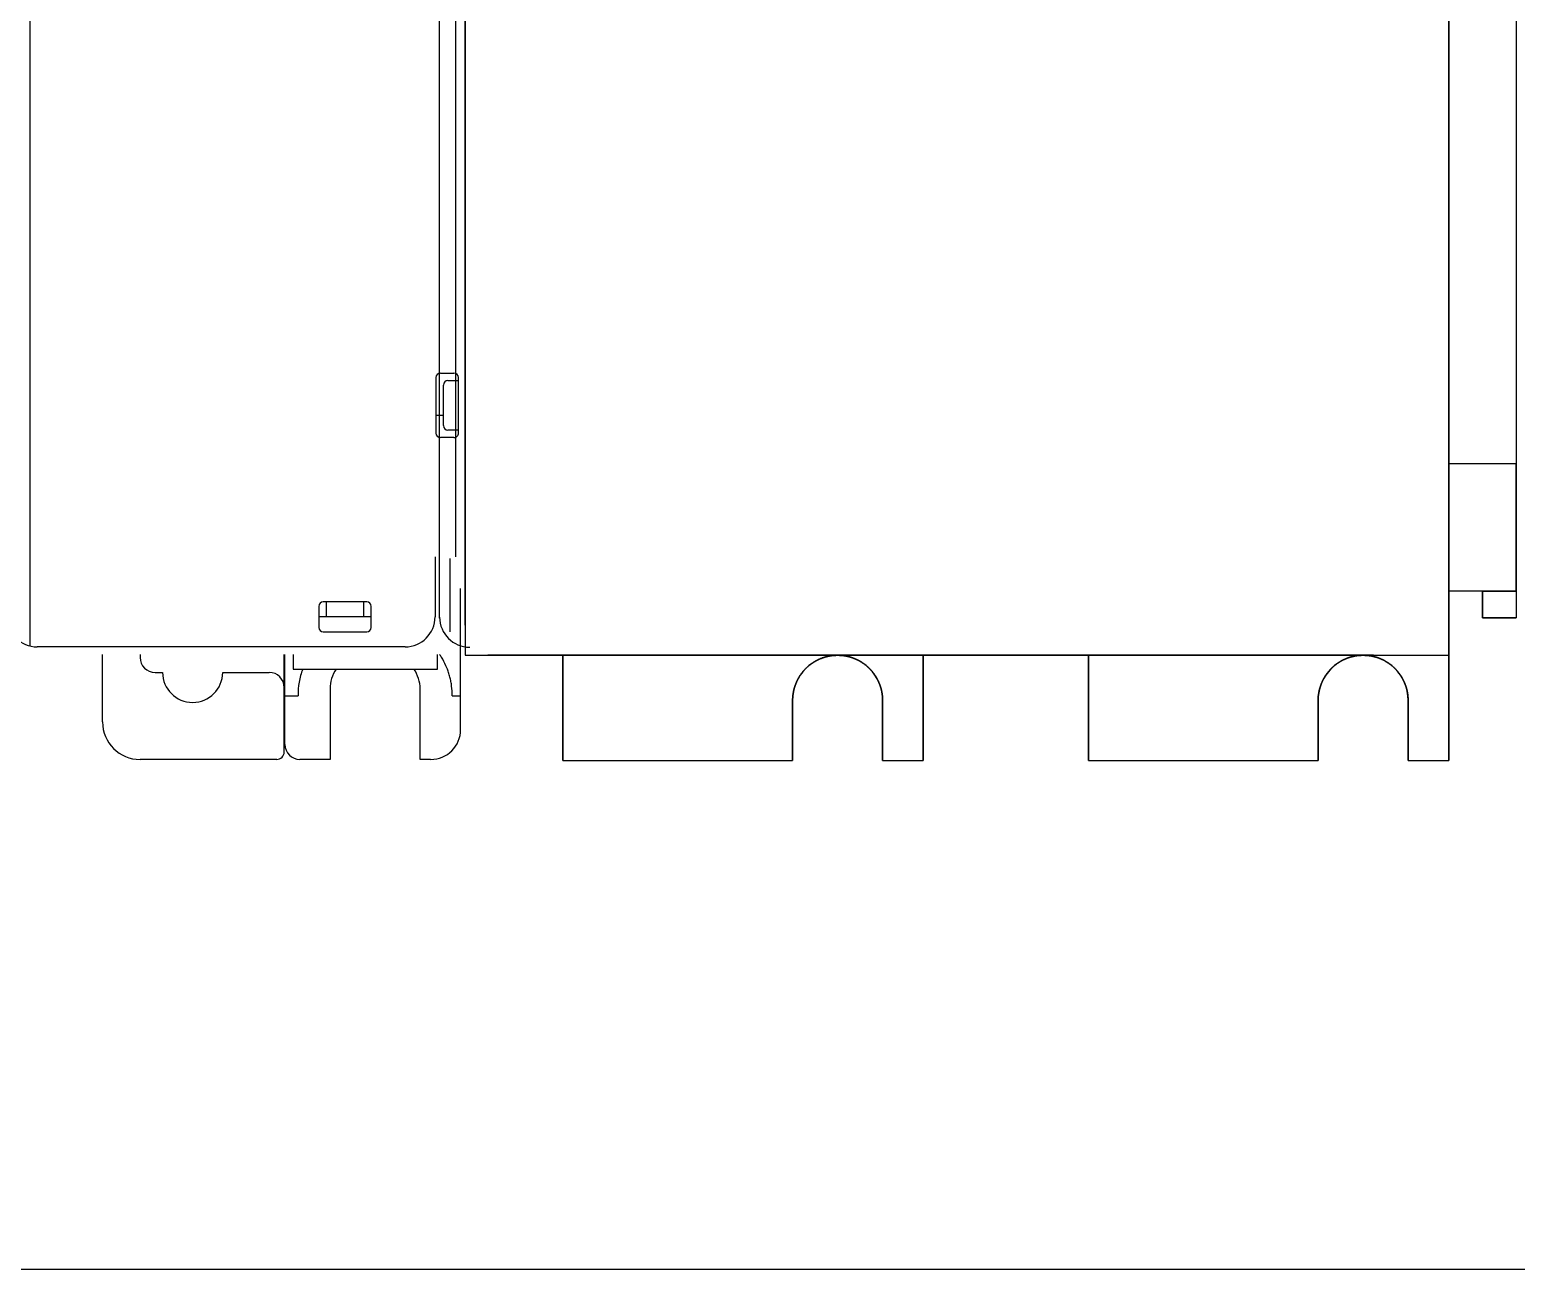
# Model space of a CAD drawing. Header units: inches. Extents: x -38 to 199, y -310 to 64.
# Drawn here: x 96.48 to 100.378, y 52.115 to 55.366 of the extents above; entities that cross this region are included whole.
import ezdxf

# ---------------------------------------------------------------- set-up
doc = ezdxf.new("R2010")
doc.units = ezdxf.units.IN
doc.header["$MEASUREMENT"] = 0
doc.layers.add('PLC', color=7, linetype='Continuous')

# ---------------------------------------------------------------- blocks, each defined once
blk = doc.blocks.new('24VPS')
at = {"layer": 'PLC', "color": 7, "linetype": 'Continuous'}
for p, q in [((176.8111, -64.6716), (176.8111, -69.3173)), ((176.8111, -64.6716), (176.8111, -69.3173)), ((179.3899, -69.3173), (179.3899, -64.6716)), ((179.3899, -69.3173), (179.3899, -64.6716)), ((176.8111, -69.2222), (176.8111, -64.7667)), ((179.567, -64.77), (179.567, -69.2188)), ((179.3899, -65.4295), (179.3899, -68.8153)), ((179.3899, -65.4295), (179.3899, -68.8153)), ((176.8111, -67.7425), (176.8111, -66.3645)), ((176.8111, -69.2385), (176.8111, -67.7425)), ((179.567, -67.7523), (179.567, -69.2188)), ((179.567, -68.8153), (179.3899, -68.8153)), ((179.567, -68.8153), (179.3899, -68.8153)), ((179.3899, -68.8153), (179.3899, -69.1492)), ((179.567, -68.8153), (179.3899, -68.8153)), ((179.567, -68.8153), (179.3899, -68.8153)), ((179.3899, -68.8153), (179.3899, -69.1492)), ((179.567, -69.1492), (179.567, -68.8153)), ((179.567, -69.1492), (179.567, -68.8153)), ((179.4785, -69.1492), (179.3899, -69.1492)), ((179.4785, -69.1492), (179.3899, -69.1492)), ((179.4785, -69.1492), (179.3899, -69.1492)), ((179.3899, -69.1492), (179.3899, -69.5929)), ((179.4785, -69.1492), (179.4785, -69.1499)), ((179.567, -69.1492), (179.4785, -69.1492)), ((179.567, -69.1492), (179.4785, -69.1492)), ((179.4785, -69.2188), (179.4785, -69.1492)), ((179.4785, -69.1492), (179.4785, -69.1499)), ((179.4785, -69.1499), (179.4785, -69.2188)), ((179.567, -69.1499), (179.4785, -69.1499)), ((179.567, -69.1499), (179.4785, -69.1499)), ((179.4785, -69.1499), (179.4785, -69.2188)), ((179.4785, -69.2188), (179.567, -69.2188)), ((179.4785, -69.2188), (179.567, -69.2188)), ((179.567, -69.2188), (179.4785, -69.2188)), ((176.8111, -69.2385), (176.8111, -69.3173)), ((176.8111, -69.2385), (176.8111, -69.3173)), ((176.8111, -69.3173), (179.3899, -69.3173)), ((176.8111, -69.3173), (179.3899, -69.3173)), ((179.193, -69.3173), (176.8702, -69.3173)), ((176.8702, -69.3173), (179.193, -69.3173)), ((177.067, -69.3173), (177.7875, -69.3173)), ((177.067, -69.5929), (177.067, -69.3173)), ((177.067, -69.3173), (177.7875, -69.3173)), ((177.067, -69.5929), (177.067, -69.3173)), ((177.067, -69.3173), (177.067, -69.5929)), ((177.7875, -69.3173), (178.0119, -69.3173)), ((177.7875, -69.3173), (178.0119, -69.3173)), ((178.0119, -69.3173), (178.0119, -69.5929)), ((178.0119, -69.5929), (178.0119, -69.3173)), ((178.445, -69.3173), (178.0119, -69.3173)), ((178.0119, -69.5929), (178.0119, -69.3173)), ((178.445, -69.3173), (179.1655, -69.3173)), ((178.445, -69.3173), (178.445, -69.5929)), ((178.445, -69.5929), (178.445, -69.3173)), ((178.445, -69.3173), (178.445, -69.5929)), ((178.445, -69.3173), (179.1655, -69.3173)), ((179.1655, -69.3173), (179.3899, -69.3173)), ((179.1655, -69.3173), (179.3899, -69.3173)), ((179.3899, -69.5929), (179.3899, -69.3173)), ((179.3899, -69.5929), (179.3899, -69.3173)), ((177.6694, -69.5929), (177.6694, -69.4354)), ((177.6694, -69.4354), (177.6694, -69.5929)), ((177.6694, -69.5929), (177.6694, -69.4354)), ((177.9056, -69.4354), (177.9056, -69.5929)), ((177.9056, -69.4354), (177.9056, -69.5929)), ((177.9056, -69.5929), (177.9056, -69.4354)), ((179.0474, -69.5929), (179.0474, -69.4354)), ((179.0474, -69.4354), (179.0474, -69.5929)), ((179.0474, -69.5929), (179.0474, -69.4354)), ((179.2836, -69.4354), (179.2836, -69.5929)), ((179.2836, -69.4354), (179.2836, -69.5929)), ((179.2836, -69.5929), (179.2836, -69.4354)), ((177.067, -69.5929), (177.6694, -69.5929)), ((177.067, -69.5929), (177.6694, -69.5929)), ((177.067, -69.5929), (177.6694, -69.5929)), ((177.9056, -69.5929), (178.0119, -69.5929)), ((177.9056, -69.5929), (178.0119, -69.5929)), ((177.9056, -69.5929), (178.0119, -69.5929)), ((178.445, -69.5929), (179.0474, -69.5929)), ((178.445, -69.5929), (179.0474, -69.5929)), ((178.445, -69.5929), (179.0474, -69.5929)), ((179.2836, -69.5929), (179.3899, -69.5929)), ((179.2836, -69.5929), (179.3899, -69.5929)), ((179.2836, -69.5929), (179.3899, -69.5929))]:
    blk.add_line(p, q, dxfattribs=at)
at = {"layer": 'PLC', "color": 7, "linetype": 'Continuous', "flags": 128}
for points in [[(177.6695, -69.4354), (177.6695, -69.4344), (177.6695, -69.4335), (177.6696, -69.4325), (177.6696, -69.4316), (177.6696, -69.4306), (177.6697, -69.4297), (177.6697, -69.4287), (177.6698, -69.4278), (177.6698, -69.4268), (177.6699, -69.4259), (177.67, -69.4249), (177.6701, -69.424), (177.6702, -69.423), (177.6703, -69.4221), (177.6704, -69.4211), (177.6705, -69.4202), (177.6706, -69.4193), (177.6708, -69.4183), (177.6709, -69.4174), (177.6711, -69.4164), (177.6712, -69.4155), (177.6714, -69.4146), (177.6715, -69.4136), (177.6717, -69.4127), (177.6719, -69.4118), (177.6721, -69.4108), (177.6723, -69.4099), (177.6725, -69.409), (177.6727, -69.408), (177.6729, -69.4071), (177.6732, -69.4062), (177.6734, -69.4053), (177.6737, -69.4043), (177.6739, -69.4034), (177.6742, -69.4025), (177.6744, -69.4016), (177.6747, -69.4007), (177.675, -69.3998), (177.6753, -69.3989), (177.6756, -69.398), (177.6759, -69.3971), (177.6762, -69.3962), (177.6765, -69.3953), (177.6769, -69.3944), (177.6772, -69.3935), (177.6775, -69.3926), (177.6779, -69.3917), (177.6782, -69.3908), (177.6786, -69.39), (177.679, -69.3891), (177.6793, -69.3882), (177.6797, -69.3873), (177.6801, -69.3865), (177.6805, -69.3856), (177.6809, -69.3847), (177.6813, -69.3839), (177.6817, -69.383), (177.6822, -69.3822), (177.6826, -69.3813), (177.683, -69.3805), (177.6835, -69.3796), (177.6839, -69.3788), (177.6844, -69.378), (177.6849, -69.3771), (177.6853, -69.3763), (177.6858, -69.3755), (177.6863, -69.3747), (177.6868, -69.3739), (177.6873, -69.3731), (177.6878, -69.3723), (177.6883, -69.3714), (177.6888, -69.3706), (177.6893, -69.3699), (177.6899, -69.3691), (177.6904, -69.3683), (177.691, -69.3675), (177.6915, -69.3667), (177.6921, -69.366), (177.6926, -69.3652), (177.6932, -69.3644), (177.6938, -69.3637), (177.6943, -69.3629), (177.6949, -69.3622), (177.6955, -69.3614), (177.6961, -69.3607), (177.6967, -69.3599), (177.6973, -69.3592), (177.6979, -69.3585), (177.6986, -69.3578), (177.6992, -69.3571), (177.6998, -69.3563), (177.7005, -69.3556), (177.7011, -69.3549), (177.7018, -69.3543), (177.7024, -69.3536), (177.7031, -69.3529), (177.7037, -69.3522), (177.7044, -69.3515), (177.7051, -69.3509), (177.7058, -69.3502), (177.7065, -69.3495), (177.7072, -69.3489), (177.7079, -69.3482), (177.7086, -69.3476), (177.7093, -69.347), (177.71, -69.3463), (177.7107, -69.3457), (177.7114, -69.3451), (177.7122, -69.3445), (177.7129, -69.3439), (177.7136, -69.3433), (177.7144, -69.3427), (177.7151, -69.3421), (177.7159, -69.3415), (177.7166, -69.341), (177.7174, -69.3404), (177.7182, -69.3398), (177.7189, -69.3393), (177.7197, -69.3387), (177.7205, -69.3382), (177.7213, -69.3376), (177.7221, -69.3371), (177.7228, -69.3366), (177.7236, -69.3361), (177.7244, -69.3356), (177.7253, -69.335), (177.7261, -69.3346), (177.7269, -69.3341), (177.7277, -69.3336), (177.7285, -69.3331), (177.7293, -69.3326), (177.7302, -69.3322), (177.731, -69.3317), (177.7318, -69.3312), (177.7327, -69.3308), (177.7335, -69.3304), (177.7344, -69.3299), (177.7352, -69.3295), (177.7361, -69.3291), (177.7369, -69.3287), (177.7378, -69.3283), (177.7386, -69.3279), (177.7395, -69.3275), (177.7404, -69.3271), (177.7413, -69.3267), (177.7421, -69.3264), (177.743, -69.326), (177.7439, -69.3256), (177.7448, -69.3253), (177.7457, -69.3249), (177.7466, -69.3246), (177.7474, -69.3243), (177.7483, -69.324), (177.7492, -69.3237), (177.7501, -69.3233), (177.751, -69.323), (177.752, -69.3228), (177.7529, -69.3225), (177.7538, -69.3222), (177.7547, -69.3219), (177.7556, -69.3217), (177.7565, -69.3214), (177.7574, -69.3212), (177.7583, -69.3209), (177.7593, -69.3207), (177.7602, -69.3205), (177.7611, -69.3203), (177.762, -69.32), (177.763, -69.3199), (177.7639, -69.3197), (177.7648, -69.3195), (177.7658, -69.3193), (177.7667, -69.3191), (177.7676, -69.319), (177.7686, -69.3188), (177.7695, -69.3186), (177.7705, -69.3185), (177.7714, -69.3184), (177.7723, -69.3182), (177.7733, -69.3181), (177.7742, -69.318), (177.7752, -69.3179), (177.7761, -69.3178), (177.7771, -69.3177), (177.778, -69.3177), (177.779, -69.3176), (177.7799, -69.3175), (177.7809, -69.3175), (177.7818, -69.3174), (177.7828, -69.3174), (177.7837, -69.3173), (177.7847, -69.3173), (177.7856, -69.3173), (177.7866, -69.3173), (177.7875, -69.3173), (177.7885, -69.3173), (177.7894, -69.3173), (177.7904, -69.3173), (177.7913, -69.3173), (177.7923, -69.3174), (177.7932, -69.3174), (177.7942, -69.3175), (177.7951, -69.3175), (177.7961, -69.3176), (177.797, -69.3177), (177.7979, -69.3177), (177.7989, -69.3178), (177.7998, -69.3179), (177.8008, -69.318), (177.8017, -69.3181), (177.8027, -69.3182), (177.8036, -69.3184), (177.8046, -69.3185), (177.8055, -69.3186), (177.8064, -69.3188), (177.8074, -69.319), (177.8083, -69.3191), (177.8092, -69.3193), (177.8102, -69.3195), (177.8111, -69.3197), (177.812, -69.3199), (177.813, -69.32), (177.8139, -69.3203), (177.8148, -69.3205), (177.8157, -69.3207), (177.8167, -69.3209), (177.8176, -69.3212), (177.8185, -69.3214), (177.8194, -69.3217), (177.8203, -69.3219), (177.8212, -69.3222), (177.8222, -69.3225), (177.8231, -69.3228), (177.824, -69.323), (177.8249, -69.3233), (177.8258, -69.3237), (177.8267, -69.324), (177.8276, -69.3243), (177.8284, -69.3246), (177.8293, -69.3249), (177.8302, -69.3253), (177.8311, -69.3256), (177.832, -69.326), (177.8329, -69.3264), (177.8337, -69.3267), (177.8346, -69.3271), (177.8355, -69.3275), (177.8364, -69.3279), (177.8372, -69.3283), (177.8381, -69.3287), (177.8389, -69.3291), (177.8398, -69.3295), (177.8406, -69.3299), (177.8415, -69.3304), (177.8423, -69.3308), (177.8432, -69.3312), (177.844, -69.3317), (177.8448, -69.3322), (177.8457, -69.3326), (177.8465, -69.3331), (177.8473, -69.3336), (177.8481, -69.3341), (177.8489, -69.3346), (177.8498, -69.335), (177.8506, -69.3356), (177.8514, -69.3361), (177.8522, -69.3366), (177.853, -69.3371), (177.8537, -69.3376), (177.8545, -69.3382), (177.8553, -69.3387), (177.8561, -69.3393), (177.8568, -69.3398), (177.8576, -69.3404), (177.8584, -69.341), (177.8591, -69.3415), (177.8599, -69.3421), (177.8606, -69.3427), (177.8614, -69.3433), (177.8621, -69.3439), (177.8629, -69.3445), (177.8636, -69.3451), (177.8643, -69.3457), (177.865, -69.3463), (177.8657, -69.347), (177.8664, -69.3476), (177.8671, -69.3482), (177.8678, -69.3489), (177.8685, -69.3495), (177.8692, -69.3502), (177.8699, -69.3509), (177.8706, -69.3515), (177.8713, -69.3522), (177.8719, -69.3529), (177.8726, -69.3536), (177.8732, -69.3543), (177.8739, -69.3549), (177.8745, -69.3556), (177.8752, -69.3563), (177.8758, -69.3571), (177.8764, -69.3578), (177.8771, -69.3585), (177.8777, -69.3592), (177.8783, -69.3599), (177.8789, -69.3607), (177.8795, -69.3614), (177.8801, -69.3622), (177.8807, -69.3629), (177.8812, -69.3637), (177.8818, -69.3644), (177.8824, -69.3652), (177.883, -69.366), (177.8835, -69.3667), (177.8841, -69.3675), (177.8846, -69.3683), (177.8851, -69.3691), (177.8857, -69.3699), (177.8862, -69.3706), (177.8867, -69.3714), (177.8872, -69.3723), (177.8877, -69.3731), (177.8882, -69.3739), (177.8887, -69.3747), (177.8892, -69.3755), (177.8897, -69.3763), (177.8902, -69.3771), (177.8906, -69.378), (177.8911, -69.3788), (177.8915, -69.3796), (177.892, -69.3805), (177.8924, -69.3813), (177.8928, -69.3822), (177.8933, -69.383), (177.8937, -69.3839), (177.8941, -69.3847), (177.8945, -69.3856), (177.8949, -69.3865), (177.8953, -69.3873), (177.8957, -69.3882), (177.896, -69.3891), (177.8964, -69.39), (177.8968, -69.3908), (177.8971, -69.3917), (177.8975, -69.3926), (177.8978, -69.3935), (177.8982, -69.3944), (177.8985, -69.3953), (177.8988, -69.3962), (177.8991, -69.3971), (177.8994, -69.398), (177.8997, -69.3989), (177.9, -69.3998), (177.9003, -69.4007), (177.9006, -69.4016), (177.9008, -69.4025), (177.9011, -69.4034), (177.9013, -69.4043), (177.9016, -69.4053), (177.9018, -69.4062), (177.9021, -69.4071), (177.9023, -69.408), (177.9025, -69.409), (177.9027, -69.4099), (177.9029, -69.4108), (177.9031, -69.4118), (177.9033, -69.4127), (177.9035, -69.4136), (177.9036, -69.4146), (177.9038, -69.4155), (177.904, -69.4164), (177.9041, -69.4174), (177.9043, -69.4183), (177.9044, -69.4193), (177.9045, -69.4202), (177.9046, -69.4211), (177.9047, -69.4221), (177.9048, -69.423), (177.9049, -69.424), (177.905, -69.4249), (177.9051, -69.4259), (177.9052, -69.4268), (177.9052, -69.4278), (177.9053, -69.4287), (177.9053, -69.4297), (177.9054, -69.4306), (177.9054, -69.4316), (177.9055, -69.4325), (177.9055, -69.4335), (177.9055, -69.4344), (177.9055, -69.4354), (177.9055, -69.4344), (177.9055, -69.4335), (177.9055, -69.4325), (177.9054, -69.4316), (177.9054, -69.4306), (177.9053, -69.4297), (177.9053, -69.4287), (177.9052, -69.4278), (177.9052, -69.4268), (177.9051, -69.4259), (177.905, -69.4249), (177.9049, -69.424), (177.9048, -69.423), (177.9047, -69.4221), (177.9046, -69.4211), (177.9045, -69.4202), (177.9044, -69.4193), (177.9043, -69.4183), (177.9041, -69.4174), (177.904, -69.4164), (177.9038, -69.4155), (177.9036, -69.4146), (177.9035, -69.4136), (177.9033, -69.4127), (177.9031, -69.4118), (177.9029, -69.4108), (177.9027, -69.4099), (177.9025, -69.409), (177.9023, -69.408), (177.9021, -69.4071), (177.9018, -69.4062), (177.9016, -69.4053), (177.9013, -69.4043), (177.9011, -69.4034), (177.9008, -69.4025), (177.9006, -69.4016), (177.9003, -69.4007), (177.9, -69.3998), (177.8997, -69.3989), (177.8994, -69.398), (177.8991, -69.3971), (177.8988, -69.3962), (177.8985, -69.3953), (177.8982, -69.3944), (177.8978, -69.3935), (177.8975, -69.3926), (177.8971, -69.3917), (177.8968, -69.3908), (177.8964, -69.39), (177.896, -69.3891), (177.8957, -69.3882), (177.8953, -69.3873), (177.8949, -69.3865), (177.8945, -69.3856), (177.8941, -69.3847), (177.8937, -69.3839), (177.8933, -69.383), (177.8928, -69.3822), (177.8924, -69.3813), (177.892, -69.3805), (177.8915, -69.3796), (177.8911, -69.3788), (177.8906, -69.378), (177.8902, -69.3771), (177.8897, -69.3763), (177.8892, -69.3755), (177.8887, -69.3747), (177.8882, -69.3739), (177.8877, -69.3731), (177.8872, -69.3723), (177.8867, -69.3714), (177.8862, -69.3706), (177.8857, -69.3699), (177.8851, -69.3691), (177.8846, -69.3683), (177.8841, -69.3675), (177.8835, -69.3667), (177.883, -69.366), (177.8824, -69.3652), (177.8818, -69.3644), (177.8812, -69.3637), (177.8807, -69.3629), (177.8801, -69.3622), (177.8795, -69.3614), (177.8789, -69.3607), (177.8783, -69.3599), (177.8777, -69.3592), (177.8771, -69.3585), (177.8764, -69.3578), (177.8758, -69.3571), (177.8752, -69.3563), (177.8745, -69.3556), (177.8739, -69.3549), (177.8732, -69.3543), (177.8726, -69.3536), (177.8719, -69.3529), (177.8713, -69.3522), (177.8706, -69.3515), (177.8699, -69.3509), (177.8692, -69.3502), (177.8685, -69.3495), (177.8678, -69.3489), (177.8671, -69.3482), (177.8664, -69.3476), (177.8657, -69.347), (177.865, -69.3463), (177.8643, -69.3457), (177.8636, -69.3451), (177.8629, -69.3445), (177.8621, -69.3439), (177.8614, -69.3433), (177.8606, -69.3427), (177.8599, -69.3421), (177.8591, -69.3415), (177.8584, -69.341), (177.8576, -69.3404), (177.8568, -69.3398), (177.8561, -69.3393), (177.8553, -69.3387), (177.8545, -69.3382), (177.8537, -69.3376), (177.853, -69.3371), (177.8522, -69.3366), (177.8514, -69.3361), (177.8506, -69.3356), (177.8498, -69.335), (177.8489, -69.3346), (177.8481, -69.3341), (177.8473, -69.3336), (177.8465, -69.3331), (177.8457, -69.3326), (177.8448, -69.3322), (177.844, -69.3317), (177.8432, -69.3312), (177.8423, -69.3308), (177.8415, -69.3304), (177.8406, -69.3299), (177.8398, -69.3295), (177.8389, -69.3291), (177.8381, -69.3287), (177.8372, -69.3283), (177.8364, -69.3279), (177.8355, -69.3275), (177.8346, -69.3271), (177.8337, -69.3267), (177.8329, -69.3264), (177.832, -69.326), (177.8311, -69.3256), (177.8302, -69.3253), (177.8293, -69.3249), (177.8284, -69.3246), (177.8276, -69.3243), (177.8267, -69.324), (177.8258, -69.3237), (177.8249, -69.3233), (177.824, -69.323), (177.8231, -69.3228), (177.8222, -69.3225), (177.8212, -69.3222), (177.8203, -69.3219), (177.8194, -69.3217), (177.8185, -69.3214), (177.8176, -69.3212), (177.8167, -69.3209), (177.8157, -69.3207), (177.8148, -69.3205), (177.8139, -69.3203), (177.813, -69.32), (177.812, -69.3199), (177.8111, -69.3197), (177.8102, -69.3195), (177.8092, -69.3193), (177.8083, -69.3191), (177.8074, -69.319), (177.8064, -69.3188), (177.8055, -69.3186), (177.8046, -69.3185), (177.8036, -69.3184), (177.8027, -69.3182), (177.8017, -69.3181), (177.8008, -69.318), (177.7998, -69.3179), (177.7989, -69.3178), (177.7979, -69.3177), (177.797, -69.3177), (177.7961, -69.3176), (177.7951, -69.3175), (177.7942, -69.3175), (177.7932, -69.3174), (177.7923, -69.3174), (177.7913, -69.3173), (177.7904, -69.3173), (177.7894, -69.3173), (177.7885, -69.3173), (177.7875, -69.3173), (177.7866, -69.3173), (177.7856, -69.3173), (177.7847, -69.3173), (177.7837, -69.3173), (177.7828, -69.3174), (177.7818, -69.3174), (177.7809, -69.3175), (177.7799, -69.3175), (177.779, -69.3176), (177.778, -69.3177), (177.7771, -69.3177), (177.7761, -69.3178), (177.7752, -69.3179), (177.7742, -69.318), (177.7733, -69.3181), (177.7723, -69.3182), (177.7714, -69.3184), (177.7705, -69.3185), (177.7695, -69.3186), (177.7686, -69.3188), (177.7676, -69.319), (177.7667, -69.3191), (177.7658, -69.3193), (177.7648, -69.3195), (177.7639, -69.3197), (177.763, -69.3199), (177.762, -69.32), (177.7611, -69.3203), (177.7602, -69.3205), (177.7593, -69.3207), (177.7583, -69.3209), (177.7574, -69.3212), (177.7565, -69.3214), (177.7556, -69.3217), (177.7547, -69.3219), (177.7538, -69.3222), (177.7529, -69.3225), (177.752, -69.3228), (177.751, -69.323), (177.7501, -69.3233), (177.7492, -69.3237), (177.7483, -69.324), (177.7474, -69.3243), (177.7466, -69.3246), (177.7457, -69.3249), (177.7448, -69.3253), (177.7439, -69.3256), (177.743, -69.326), (177.7421, -69.3264), (177.7413, -69.3267), (177.7404, -69.3271), (177.7395, -69.3275), (177.7386, -69.3279), (177.7378, -69.3283), (177.7369, -69.3287), (177.7361, -69.3291), (177.7352, -69.3295), (177.7344, -69.3299), (177.7335, -69.3304), (177.7327, -69.3308), (177.7318, -69.3312), (177.731, -69.3317), (177.7302, -69.3322), (177.7293, -69.3326), (177.7285, -69.3331), (177.7277, -69.3336), (177.7269, -69.3341), (177.7261, -69.3346), (177.7253, -69.335), (177.7244, -69.3356), (177.7236, -69.3361), (177.7228, -69.3366), (177.7221, -69.3371), (177.7213, -69.3376), (177.7205, -69.3382), (177.7197, -69.3387), (177.7189, -69.3393), (177.7182, -69.3398), (177.7174, -69.3404), (177.7166, -69.341), (177.7159, -69.3415), (177.7151, -69.3421), (177.7144, -69.3427), (177.7136, -69.3433), (177.7129, -69.3439), (177.7122, -69.3445), (177.7114, -69.3451), (177.7107, -69.3457), (177.71, -69.3463), (177.7093, -69.347), (177.7086, -69.3476), (177.7079, -69.3482), (177.7072, -69.3489), (177.7065, -69.3495), (177.7058, -69.3502), (177.7051, -69.3509), (177.7044, -69.3515), (177.7037, -69.3522), (177.7031, -69.3529), (177.7024, -69.3536), (177.7018, -69.3543), (177.7011, -69.3549), (177.7005, -69.3556), (177.6998, -69.3563), (177.6992, -69.3571), (177.6986, -69.3578), (177.6979, -69.3585), (177.6973, -69.3592), (177.6967, -69.3599), (177.6961, -69.3607), (177.6955, -69.3614), (177.6949, -69.3622), (177.6943, -69.3629), (177.6938, -69.3637), (177.6932, -69.3644), (177.6926, -69.3652), (177.6921, -69.366), (177.6915, -69.3667), (177.691, -69.3675), (177.6904, -69.3683), (177.6899, -69.3691), (177.6893, -69.3699), (177.6888, -69.3706), (177.6883, -69.3714), (177.6878, -69.3723), (177.6873, -69.3731), (177.6868, -69.3739), (177.6863, -69.3747), (177.6858, -69.3755), (177.6853, -69.3763), (177.6849, -69.3771), (177.6844, -69.378), (177.6839, -69.3788), (177.6835, -69.3796), (177.683, -69.3805), (177.6826, -69.3813), (177.6822, -69.3822), (177.6817, -69.383), (177.6813, -69.3839), (177.6809, -69.3847), (177.6805, -69.3856), (177.6801, -69.3865), (177.6797, -69.3873), (177.6793, -69.3882), (177.679, -69.3891), (177.6786, -69.39), (177.6782, -69.3908), (177.6779, -69.3917), (177.6775, -69.3926), (177.6772, -69.3935), (177.6769, -69.3944), (177.6765, -69.3953), (177.6762, -69.3962), (177.6759, -69.3971), (177.6756, -69.398), (177.6753, -69.3989), (177.675, -69.3998), (177.6747, -69.4007), (177.6744, -69.4016), (177.6742, -69.4025), (177.6739, -69.4034), (177.6737, -69.4043), (177.6734, -69.4053), (177.6732, -69.4062), (177.6729, -69.4071), (177.6727, -69.408), (177.6725, -69.409), (177.6723, -69.4099), (177.6721, -69.4108), (177.6719, -69.4118), (177.6717, -69.4127), (177.6715, -69.4136), (177.6714, -69.4146), (177.6712, -69.4155), (177.6711, -69.4164), (177.6709, -69.4174), (177.6708, -69.4183), (177.6706, -69.4193), (177.6705, -69.4202), (177.6704, -69.4211), (177.6703, -69.4221), (177.6702, -69.423), (177.6701, -69.424), (177.67, -69.4249), (177.6699, -69.4259), (177.6698, -69.4268), (177.6698, -69.4278), (177.6697, -69.4287), (177.6697, -69.4297), (177.6696, -69.4306), (177.6696, -69.4316), (177.6696, -69.4325), (177.6695, -69.4335), (177.6695, -69.4344)], [(179.0475, -69.4354), (179.0475, -69.4344), (179.0475, -69.4335), (179.0475, -69.4325), (179.0475, -69.4316), (179.0476, -69.4306), (179.0476, -69.4297), (179.0477, -69.4287), (179.0477, -69.4278), (179.0478, -69.4268), (179.0479, -69.4259), (179.0479, -69.4249), (179.048, -69.424), (179.0481, -69.423), (179.0482, -69.4221), (179.0483, -69.4211), (179.0484, -69.4202), (179.0486, -69.4193), (179.0487, -69.4183), (179.0489, -69.4174), (179.049, -69.4164), (179.0492, -69.4155), (179.0493, -69.4146), (179.0495, -69.4136), (179.0497, -69.4127), (179.0499, -69.4118), (179.0501, -69.4108), (179.0503, -69.4099), (179.0505, -69.409), (179.0507, -69.408), (179.0509, -69.4071), (179.0511, -69.4062), (179.0514, -69.4053), (179.0516, -69.4043), (179.0519, -69.4034), (179.0521, -69.4025), (179.0524, -69.4016), (179.0527, -69.4007), (179.053, -69.3998), (179.0533, -69.3989), (179.0535, -69.398), (179.0539, -69.3971), (179.0542, -69.3962), (179.0545, -69.3953), (179.0548, -69.3944), (179.0551, -69.3935), (179.0555, -69.3926), (179.0558, -69.3917), (179.0562, -69.3908), (179.0565, -69.39), (179.0569, -69.3891), (179.0573, -69.3882), (179.0577, -69.3873), (179.0581, -69.3865), (179.0585, -69.3856), (179.0589, -69.3847), (179.0593, -69.3839), (179.0597, -69.383), (179.0601, -69.3822), (179.0606, -69.3813), (179.061, -69.3805), (179.0614, -69.3796), (179.0619, -69.3788), (179.0623, -69.378), (179.0628, -69.3771), (179.0633, -69.3763), (179.0638, -69.3755), (179.0642, -69.3747), (179.0647, -69.3739), (179.0652, -69.3731), (179.0657, -69.3723), (179.0663, -69.3714), (179.0668, -69.3706), (179.0673, -69.3699), (179.0678, -69.3691), (179.0684, -69.3683), (179.0689, -69.3675), (179.0695, -69.3667), (179.07, -69.366), (179.0706, -69.3652), (179.0711, -69.3644), (179.0717, -69.3637), (179.0723, -69.3629), (179.0729, -69.3622), (179.0735, -69.3614), (179.0741, -69.3607), (179.0747, -69.3599), (179.0753, -69.3592), (179.0759, -69.3585), (179.0765, -69.3578), (179.0771, -69.3571), (179.0778, -69.3563), (179.0784, -69.3556), (179.0791, -69.3549), (179.0797, -69.3543), (179.0804, -69.3536), (179.081, -69.3529), (179.0817, -69.3522), (179.0824, -69.3515), (179.083, -69.3509), (179.0837, -69.3502), (179.0844, -69.3495), (179.0851, -69.3489), (179.0858, -69.3482), (179.0865, -69.3476), (179.0872, -69.347), (179.0879, -69.3463), (179.0887, -69.3457), (179.0894, -69.3451), (179.0901, -69.3445), (179.0908, -69.3439), (179.0916, -69.3433), (179.0923, -69.3427), (179.0931, -69.3421), (179.0938, -69.3415), (179.0946, -69.341), (179.0953, -69.3404), (179.0961, -69.3398), (179.0969, -69.3393), (179.0977, -69.3387), (179.0984, -69.3382), (179.0992, -69.3376), (179.1, -69.3371), (179.1008, -69.3366), (179.1016, -69.3361), (179.1024, -69.3356), (179.1032, -69.335), (179.104, -69.3346), (179.1048, -69.3341), (179.1056, -69.3336), (179.1065, -69.3331), (179.1073, -69.3326), (179.1081, -69.3322), (179.109, -69.3317), (179.1098, -69.3312), (179.1106, -69.3308), (179.1115, -69.3304), (179.1123, -69.3299), (179.1132, -69.3295), (179.114, -69.3291), (179.1149, -69.3287), (179.1157, -69.3283), (179.1166, -69.3279), (179.1175, -69.3275), (179.1183, -69.3271), (179.1192, -69.3267), (179.1201, -69.3264), (179.121, -69.326), (179.1219, -69.3256), (179.1227, -69.3253), (179.1236, -69.3249), (179.1245, -69.3246), (179.1254, -69.3243), (179.1263, -69.324), (179.1272, -69.3237), (179.1281, -69.3233), (179.129, -69.323), (179.1299, -69.3228), (179.1308, -69.3225), (179.1317, -69.3222), (179.1326, -69.3219), (179.1335, -69.3217), (179.1345, -69.3214), (179.1354, -69.3212), (179.1363, -69.3209), (179.1372, -69.3207), (179.1382, -69.3205), (179.1391, -69.3203), (179.14, -69.32), (179.1409, -69.3199), (179.1419, -69.3197), (179.1428, -69.3195), (179.1437, -69.3193), (179.1447, -69.3191), (179.1456, -69.319), (179.1465, -69.3188), (179.1475, -69.3186), (179.1484, -69.3185), (179.1493, -69.3184), (179.1503, -69.3182), (179.1512, -69.3181), (179.1522, -69.318), (179.1531, -69.3179), (179.1541, -69.3178), (179.155, -69.3177), (179.156, -69.3177), (179.1569, -69.3176), (179.1579, -69.3175), (179.1588, -69.3175), (179.1598, -69.3174), (179.1607, -69.3174), (179.1617, -69.3173), (179.1626, -69.3173), (179.1636, -69.3173), (179.1645, -69.3173), (179.1655, -69.3173), (179.1664, -69.3173), (179.1674, -69.3173), (179.1683, -69.3173), (179.1693, -69.3173), (179.1702, -69.3174), (179.1712, -69.3174), (179.1721, -69.3175), (179.1731, -69.3175), (179.174, -69.3176), (179.1749, -69.3177), (179.1759, -69.3177), (179.1768, -69.3178), (179.1778, -69.3179), (179.1787, -69.318), (179.1797, -69.3181), (179.1806, -69.3182), (179.1816, -69.3184), (179.1825, -69.3185), (179.1834, -69.3186), (179.1844, -69.3188), (179.1853, -69.319), (179.1863, -69.3191), (179.1872, -69.3193), (179.1881, -69.3195), (179.1891, -69.3197), (179.19, -69.3199), (179.1909, -69.32), (179.1918, -69.3203), (179.1928, -69.3205), (179.1937, -69.3207), (179.1946, -69.3209), (179.1955, -69.3212), (179.1965, -69.3214), (179.1974, -69.3217), (179.1983, -69.3219), (179.1992, -69.3222), (179.2001, -69.3225), (179.201, -69.3228), (179.2019, -69.323), (179.2028, -69.3233), (179.2037, -69.3237), (179.2046, -69.324), (179.2055, -69.3243), (179.2064, -69.3246), (179.2073, -69.3249), (179.2082, -69.3253), (179.2091, -69.3256), (179.2099, -69.326), (179.2108, -69.3264), (179.2117, -69.3267), (179.2126, -69.3271), (179.2134, -69.3275), (179.2143, -69.3279), (179.2152, -69.3283), (179.216, -69.3287), (179.2169, -69.3291), (179.2178, -69.3295), (179.2186, -69.3299), (179.2194, -69.3304), (179.2203, -69.3308), (179.2211, -69.3312), (179.222, -69.3317), (179.2228, -69.3322), (179.2236, -69.3326), (179.2244, -69.3331), (179.2253, -69.3336), (179.2261, -69.3341), (179.2269, -69.3346), (179.2277, -69.335), (179.2285, -69.3356), (179.2293, -69.3361), (179.2301, -69.3366), (179.2309, -69.3371), (179.2317, -69.3376), (179.2325, -69.3382), (179.2333, -69.3387), (179.234, -69.3393), (179.2348, -69.3398), (179.2356, -69.3404), (179.2363, -69.341), (179.2371, -69.3415), (179.2378, -69.3421), (179.2386, -69.3427), (179.2393, -69.3433), (179.2401, -69.3439), (179.2408, -69.3445), (179.2415, -69.3451), (179.2423, -69.3457), (179.243, -69.3463), (179.2437, -69.347), (179.2444, -69.3476), (179.2451, -69.3482), (179.2458, -69.3489), (179.2465, -69.3495), (179.2472, -69.3502), (179.2479, -69.3509), (179.2485, -69.3515), (179.2492, -69.3522), (179.2499, -69.3529), (179.2506, -69.3536), (179.2512, -69.3543), (179.2519, -69.3549), (179.2525, -69.3556), (179.2531, -69.3563), (179.2538, -69.3571), (179.2544, -69.3578), (179.255, -69.3585), (179.2556, -69.3592), (179.2562, -69.3599), (179.2568, -69.3607), (179.2574, -69.3614), (179.258, -69.3622), (179.2586, -69.3629), (179.2592, -69.3637), (179.2598, -69.3644), (179.2603, -69.3652), (179.2609, -69.366), (179.2615, -69.3667), (179.262, -69.3675), (179.2626, -69.3683), (179.2631, -69.3691), (179.2636, -69.3699), (179.2641, -69.3706), (179.2647, -69.3714), (179.2652, -69.3723), (179.2657, -69.3731), (179.2662, -69.3739), (179.2667, -69.3747), (179.2672, -69.3755), (179.2676, -69.3763), (179.2681, -69.3771), (179.2686, -69.378), (179.269, -69.3788), (179.2695, -69.3796), (179.2699, -69.3805), (179.2704, -69.3813), (179.2708, -69.3822), (179.2712, -69.383), (179.2716, -69.3839), (179.272, -69.3847), (179.2725, -69.3856), (179.2728, -69.3865), (179.2732, -69.3873), (179.2736, -69.3882), (179.274, -69.3891), (179.2744, -69.39), (179.2747, -69.3908), (179.2751, -69.3917), (179.2754, -69.3926), (179.2758, -69.3935), (179.2761, -69.3944), (179.2764, -69.3953), (179.2768, -69.3962), (179.2771, -69.3971), (179.2774, -69.398), (179.2777, -69.3989), (179.278, -69.3998), (179.2782, -69.4007), (179.2785, -69.4016), (179.2788, -69.4025), (179.279, -69.4034), (179.2793, -69.4043), (179.2795, -69.4053), (179.2798, -69.4062), (179.28, -69.4071), (179.2802, -69.408), (179.2805, -69.409), (179.2807, -69.4099), (179.2809, -69.4108), (179.2811, -69.4118), (179.2812, -69.4127), (179.2814, -69.4136), (179.2816, -69.4146), (179.2818, -69.4155), (179.2819, -69.4164), (179.2821, -69.4174), (179.2822, -69.4183), (179.2823, -69.4193), (179.2825, -69.4202), (179.2826, -69.4211), (179.2827, -69.4221), (179.2828, -69.423), (179.2829, -69.424), (179.283, -69.4249), (179.2831, -69.4259), (179.2831, -69.4268), (179.2832, -69.4278), (179.2833, -69.4287), (179.2833, -69.4297), (179.2833, -69.4306), (179.2834, -69.4316), (179.2834, -69.4325), (179.2834, -69.4335), (179.2834, -69.4344), (179.2834, -69.4354), (179.2834, -69.4344), (179.2834, -69.4335), (179.2834, -69.4325), (179.2834, -69.4316), (179.2833, -69.4306), (179.2833, -69.4297), (179.2833, -69.4287), (179.2832, -69.4278), (179.2831, -69.4268), (179.2831, -69.4259), (179.283, -69.4249), (179.2829, -69.424), (179.2828, -69.423), (179.2827, -69.4221), (179.2826, -69.4211), (179.2825, -69.4202), (179.2823, -69.4193), (179.2822, -69.4183), (179.2821, -69.4174), (179.2819, -69.4164), (179.2818, -69.4155), (179.2816, -69.4146), (179.2814, -69.4136), (179.2812, -69.4127), (179.2811, -69.4118), (179.2809, -69.4108), (179.2807, -69.4099), (179.2805, -69.409), (179.2802, -69.408), (179.28, -69.4071), (179.2798, -69.4062), (179.2795, -69.4053), (179.2793, -69.4043), (179.279, -69.4034), (179.2788, -69.4025), (179.2785, -69.4016), (179.2782, -69.4007), (179.278, -69.3998), (179.2777, -69.3989), (179.2774, -69.398), (179.2771, -69.3971), (179.2768, -69.3962), (179.2764, -69.3953), (179.2761, -69.3944), (179.2758, -69.3935), (179.2754, -69.3926), (179.2751, -69.3917), (179.2747, -69.3908), (179.2744, -69.39), (179.274, -69.3891), (179.2736, -69.3882), (179.2732, -69.3873), (179.2728, -69.3865), (179.2725, -69.3856), (179.272, -69.3847), (179.2716, -69.3839), (179.2712, -69.383), (179.2708, -69.3822), (179.2704, -69.3813), (179.2699, -69.3805), (179.2695, -69.3796), (179.269, -69.3788), (179.2686, -69.378), (179.2681, -69.3771), (179.2676, -69.3763), (179.2672, -69.3755), (179.2667, -69.3747), (179.2662, -69.3739), (179.2657, -69.3731), (179.2652, -69.3723), (179.2647, -69.3714), (179.2641, -69.3706), (179.2636, -69.3699), (179.2631, -69.3691), (179.2626, -69.3683), (179.262, -69.3675), (179.2615, -69.3667), (179.2609, -69.366), (179.2603, -69.3652), (179.2598, -69.3644), (179.2592, -69.3637), (179.2586, -69.3629), (179.258, -69.3622), (179.2574, -69.3614), (179.2568, -69.3607), (179.2562, -69.3599), (179.2556, -69.3592), (179.255, -69.3585), (179.2544, -69.3578), (179.2538, -69.3571), (179.2531, -69.3563), (179.2525, -69.3556), (179.2519, -69.3549), (179.2512, -69.3543), (179.2506, -69.3536), (179.2499, -69.3529), (179.2492, -69.3522), (179.2485, -69.3515), (179.2479, -69.3509), (179.2472, -69.3502), (179.2465, -69.3495), (179.2458, -69.3489), (179.2451, -69.3482), (179.2444, -69.3476), (179.2437, -69.347), (179.243, -69.3463), (179.2423, -69.3457), (179.2415, -69.3451), (179.2408, -69.3445), (179.2401, -69.3439), (179.2393, -69.3433), (179.2386, -69.3427), (179.2378, -69.3421), (179.2371, -69.3415), (179.2363, -69.341), (179.2356, -69.3404), (179.2348, -69.3398), (179.234, -69.3393), (179.2333, -69.3387), (179.2325, -69.3382), (179.2317, -69.3376), (179.2309, -69.3371), (179.2301, -69.3366), (179.2293, -69.3361), (179.2285, -69.3356), (179.2277, -69.335), (179.2269, -69.3346), (179.2261, -69.3341), (179.2253, -69.3336), (179.2244, -69.3331), (179.2236, -69.3326), (179.2228, -69.3322), (179.222, -69.3317), (179.2211, -69.3312), (179.2203, -69.3308), (179.2194, -69.3304), (179.2186, -69.3299), (179.2178, -69.3295), (179.2169, -69.3291), (179.216, -69.3287), (179.2152, -69.3283), (179.2143, -69.3279), (179.2134, -69.3275), (179.2126, -69.3271), (179.2117, -69.3267), (179.2108, -69.3264), (179.2099, -69.326), (179.2091, -69.3256), (179.2082, -69.3253), (179.2073, -69.3249), (179.2064, -69.3246), (179.2055, -69.3243), (179.2046, -69.324), (179.2037, -69.3237), (179.2028, -69.3233), (179.2019, -69.323), (179.201, -69.3228), (179.2001, -69.3225), (179.1992, -69.3222), (179.1983, -69.3219), (179.1974, -69.3217), (179.1965, -69.3214), (179.1955, -69.3212), (179.1946, -69.3209), (179.1937, -69.3207), (179.1928, -69.3205), (179.1918, -69.3203), (179.1909, -69.32), (179.19, -69.3199), (179.1891, -69.3197), (179.1881, -69.3195), (179.1872, -69.3193), (179.1863, -69.3191), (179.1853, -69.319), (179.1844, -69.3188), (179.1834, -69.3186), (179.1825, -69.3185), (179.1816, -69.3184), (179.1806, -69.3182), (179.1797, -69.3181), (179.1787, -69.318), (179.1778, -69.3179), (179.1768, -69.3178), (179.1759, -69.3177), (179.1749, -69.3177), (179.174, -69.3176), (179.1731, -69.3175), (179.1721, -69.3175), (179.1712, -69.3174), (179.1702, -69.3174), (179.1693, -69.3173), (179.1683, -69.3173), (179.1674, -69.3173), (179.1664, -69.3173), (179.1655, -69.3173), (179.1645, -69.3173), (179.1636, -69.3173), (179.1626, -69.3173), (179.1617, -69.3173), (179.1607, -69.3174), (179.1598, -69.3174), (179.1588, -69.3175), (179.1579, -69.3175), (179.1569, -69.3176), (179.156, -69.3177), (179.155, -69.3177), (179.1541, -69.3178), (179.1531, -69.3179), (179.1522, -69.318), (179.1512, -69.3181), (179.1503, -69.3182), (179.1493, -69.3184), (179.1484, -69.3185), (179.1475, -69.3186), (179.1465, -69.3188), (179.1456, -69.319), (179.1447, -69.3191), (179.1437, -69.3193), (179.1428, -69.3195), (179.1419, -69.3197), (179.1409, -69.3199), (179.14, -69.32), (179.1391, -69.3203), (179.1382, -69.3205), (179.1372, -69.3207), (179.1363, -69.3209), (179.1354, -69.3212), (179.1345, -69.3214), (179.1335, -69.3217), (179.1326, -69.3219), (179.1317, -69.3222), (179.1308, -69.3225), (179.1299, -69.3228), (179.129, -69.323), (179.1281, -69.3233), (179.1272, -69.3237), (179.1263, -69.324), (179.1254, -69.3243), (179.1245, -69.3246), (179.1236, -69.3249), (179.1227, -69.3253), (179.1219, -69.3256), (179.121, -69.326), (179.1201, -69.3264), (179.1192, -69.3267), (179.1183, -69.3271), (179.1175, -69.3275), (179.1166, -69.3279), (179.1157, -69.3283), (179.1149, -69.3287), (179.114, -69.3291), (179.1132, -69.3295), (179.1123, -69.3299), (179.1115, -69.3304), (179.1106, -69.3308), (179.1098, -69.3312), (179.109, -69.3317), (179.1081, -69.3322), (179.1073, -69.3326), (179.1065, -69.3331), (179.1056, -69.3336), (179.1048, -69.3341), (179.104, -69.3346), (179.1032, -69.335), (179.1024, -69.3356), (179.1016, -69.3361), (179.1008, -69.3366), (179.1, -69.3371), (179.0992, -69.3376), (179.0984, -69.3382), (179.0977, -69.3387), (179.0969, -69.3393), (179.0961, -69.3398), (179.0953, -69.3404), (179.0946, -69.341), (179.0938, -69.3415), (179.0931, -69.3421), (179.0923, -69.3427), (179.0916, -69.3433), (179.0908, -69.3439), (179.0901, -69.3445), (179.0894, -69.3451), (179.0887, -69.3457), (179.0879, -69.3463), (179.0872, -69.347), (179.0865, -69.3476), (179.0858, -69.3482), (179.0851, -69.3489), (179.0844, -69.3495), (179.0837, -69.3502), (179.083, -69.3509), (179.0824, -69.3515), (179.0817, -69.3522), (179.081, -69.3529), (179.0804, -69.3536), (179.0797, -69.3543), (179.0791, -69.3549), (179.0784, -69.3556), (179.0778, -69.3563), (179.0771, -69.3571), (179.0765, -69.3578), (179.0759, -69.3585), (179.0753, -69.3592), (179.0747, -69.3599), (179.0741, -69.3607), (179.0735, -69.3614), (179.0729, -69.3622), (179.0723, -69.3629), (179.0717, -69.3637), (179.0711, -69.3644), (179.0706, -69.3652), (179.07, -69.366), (179.0695, -69.3667), (179.0689, -69.3675), (179.0684, -69.3683), (179.0678, -69.3691), (179.0673, -69.3699), (179.0668, -69.3706), (179.0663, -69.3714), (179.0657, -69.3723), (179.0652, -69.3731), (179.0647, -69.3739), (179.0642, -69.3747), (179.0638, -69.3755), (179.0633, -69.3763), (179.0628, -69.3771), (179.0623, -69.378), (179.0619, -69.3788), (179.0614, -69.3796), (179.061, -69.3805), (179.0606, -69.3813), (179.0601, -69.3822), (179.0597, -69.383), (179.0593, -69.3839), (179.0589, -69.3847), (179.0585, -69.3856), (179.0581, -69.3865), (179.0577, -69.3873), (179.0573, -69.3882), (179.0569, -69.3891), (179.0565, -69.39), (179.0562, -69.3908), (179.0558, -69.3917), (179.0555, -69.3926), (179.0551, -69.3935), (179.0548, -69.3944), (179.0545, -69.3953), (179.0542, -69.3962), (179.0539, -69.3971), (179.0535, -69.398), (179.0533, -69.3989), (179.053, -69.3998), (179.0527, -69.4007), (179.0524, -69.4016), (179.0521, -69.4025), (179.0519, -69.4034), (179.0516, -69.4043), (179.0514, -69.4053), (179.0511, -69.4062), (179.0509, -69.4071), (179.0507, -69.408), (179.0505, -69.409), (179.0503, -69.4099), (179.0501, -69.4108), (179.0499, -69.4118), (179.0497, -69.4127), (179.0495, -69.4136), (179.0493, -69.4146), (179.0492, -69.4155), (179.049, -69.4164), (179.0489, -69.4174), (179.0487, -69.4183), (179.0486, -69.4193), (179.0484, -69.4202), (179.0483, -69.4211), (179.0482, -69.4221), (179.0481, -69.423), (179.048, -69.424), (179.0479, -69.4249), (179.0479, -69.4259), (179.0478, -69.4268), (179.0477, -69.4278), (179.0477, -69.4287), (179.0476, -69.4297), (179.0476, -69.4306), (179.0475, -69.4316), (179.0475, -69.4325), (179.0475, -69.4335), (179.0475, -69.4344)]]:
    blk.add_lwpolyline(points, close=True, dxfattribs=at)
at = {"layer": 'PLC', "color": 7, "linetype": 'Continuous'}
for centre, start, end in [((177.7875, -69.4354), 90, 180), ((177.7875, -69.4354), 0, 90), ((179.1655, -69.4354), 90, 180), ((179.1655, -69.4354), 0, 90)]:
    blk.add_arc(centre, 0.1181, start, end, dxfattribs=at)

msp = doc.modelspace()

# ---------------------------------------------------------------- linework, layer by layer
at = {"linetype": 'Continuous'}
for p, q in [((97.55499, 53.82265), (97.55499, 58.27816)), ((96.48019, 57.46744), (96.48019, 53.74947)), ((97.55499, 53.98319), (97.55499, 57.46744)), ((97.55503, 53.825), (97.55503, 57.46674)), ((97.59618, 57.46744), (97.59618, 53.98319)), ((97.55499, 54.465), (97.55499, 55.62684)), ((97.5572, 54.46521), (97.59263, 54.46521)), ((97.54539, 54.4534), (97.54539, 54.30773)), ((97.56507, 54.32741), (97.56507, 54.43371)), ((97.57688, 54.44552), (97.60444, 54.44552)), ((97.60444, 54.30773), (97.60444, 54.4534)), ((97.54539, 54.35497), (97.56507, 54.35497)), ((97.60444, 54.3156), (97.57688, 54.3156)), ((97.55499, 53.98096), (97.55499, 54.29613)), ((97.59263, 54.29592), (97.5572, 54.29592)), ((97.54318, 53.98319), (97.54318, 53.82571)), ((97.58255, 53.78634), (97.58255, 53.97925)), ((97.61011, 53.53043), (97.61011, 53.90051)), ((97.23806, 53.85327), (97.23806, 53.79815)), ((97.36404, 53.86508), (97.24987, 53.86508)), ((97.25775, 53.86508), (97.25775, 53.82571)), ((97.35617, 53.82571), (97.35617, 53.86508)), ((97.37586, 53.79815), (97.37586, 53.85327)), ((97.37586, 53.82571), (97.23806, 53.82571)), ((100.37813, 53.82336), (100.29743, 53.82336)), ((97.24987, 53.78634), (97.36404, 53.78634)), ((97.46444, 53.74697), (96.49987, 53.74697)), ((96.67113, 53.55012), (96.67113, 53.72728)), ((96.76956, 53.72728), (96.76956, 53.71941)), ((97.14751, 53.47138), (97.14751, 53.72728)), ((97.14948, 53.49106), (97.14948, 53.72728)), ((97.17113, 53.72703), (97.17113, 53.68856)), ((97.54908, 53.68856), (97.54908, 53.72701)), ((96.80893, 53.68004), (96.82861, 53.68004)), ((96.98609, 53.68004), (97.10814, 53.68004)), ((97.54908, 53.68804), (97.17113, 53.68804)), ((97.26759, 53.63673), (97.26759, 53.45169)), ((97.50381, 53.45169), (97.50381, 53.63673)), ((97.14948, 53.61902), (97.18384, 53.61902)), ((97.58756, 53.61902), (97.61011, 53.61902)), ((97.12782, 53.45169), (96.76956, 53.45169)), ((97.26759, 53.45169), (97.18885, 53.45169)), ((97.53137, 53.45169), (97.50381, 53.45169))]:
    msp.add_line(p, q, dxfattribs=at)
for points in [[(89.73036, 52.11457), (124.73036, 52.11457), (124.73036, 59.86457)], [(89.73036, 52.11457), (124.73036, 52.11457), (124.73036, 50.11457), (89.73036, 50.11457), (89.73036, 52.11457)]]:
    msp.add_lwpolyline(points)
for centre, radius, start, end in [((97.5572, 54.4534), 0.01181, 90, 180), ((97.59263, 54.4534), 0.01181, 0, 90), ((97.57688, 54.43371), 0.01181, 90, 180), ((97.5572, 54.30773), 0.01181, 180, 270), ((97.57688, 54.32741), 0.01181, 180, 270), ((97.59263, 54.30773), 0.01181, 270, 0.00441), ((97.24987, 53.85327), 0.01181, 90, 180), ((97.36404, 53.85327), 0.01181, 0, 90), ((96.49987, 53.82571), 0.07874, 180, 270), ((97.24987, 53.79815), 0.01181, 180, 270), ((97.36404, 53.79815), 0.01181, 270, 0), ((97.46444, 53.82571), 0.07874, 270, 0), ((97.63377, 53.825), 0.07874, 180, 270), ((96.80893, 53.71941), 0.03937, 180, 270), ((97.41476, 53.62873), 0.17128, 33.89164, 35.12407), ((97.41309, 53.62762), 0.17329, 32.07478, 33.88954), ((97.41103, 53.62633), 0.17572, 30.11953, 32.07219), ((96.90735, 53.68004), 0.07874, 180, 0), ((97.10814, 53.64067), 0.03937, 0, 90), ((97.36011, 53.63673), 0.09252, 145.65376, 180), ((97.41129, 53.63673), 0.09252, 0, 34.34626), ((96.76956, 53.55012), 0.09843, 180, 270), ((97.53137, 53.53043), 0.07874, 270, 0), ((97.18885, 53.49106), 0.03937, 180, 270), ((97.12782, 53.47138), 0.01969, 270, 0)]:
    msp.add_arc(centre, radius, start, end, dxfattribs=at)
for points, knots in [([(97.58756, 53.61902), (97.5878, 53.62723), (97.58725, 53.63961), (97.58482, 53.65591), (97.58214, 53.66804), (97.57864, 53.68002), (97.57283, 53.69579), (97.56726, 53.7072), (97.56302, 53.71451)], [0, 0, 0, 0, 0.2469023, 0.3708616, 0.4952054, 0.6201068, 0.7457855, 1, 1, 1, 1]), ([(97.19603, 53.68871), (97.19175, 53.6776), (97.18534, 53.65461), (97.18352, 53.6308), (97.18384, 53.61902)], [0, 0, 0, 0, 0.5024075, 1, 1, 1, 1])]:
    msp.add_open_spline(points, degree=3, knots=knots, dxfattribs=at)

# ---------------------------------------------------------------- block references
msp.add_blockref('24VPS', (-79.1889, 123.0422))

doc.saveas('drawing.dxf')
